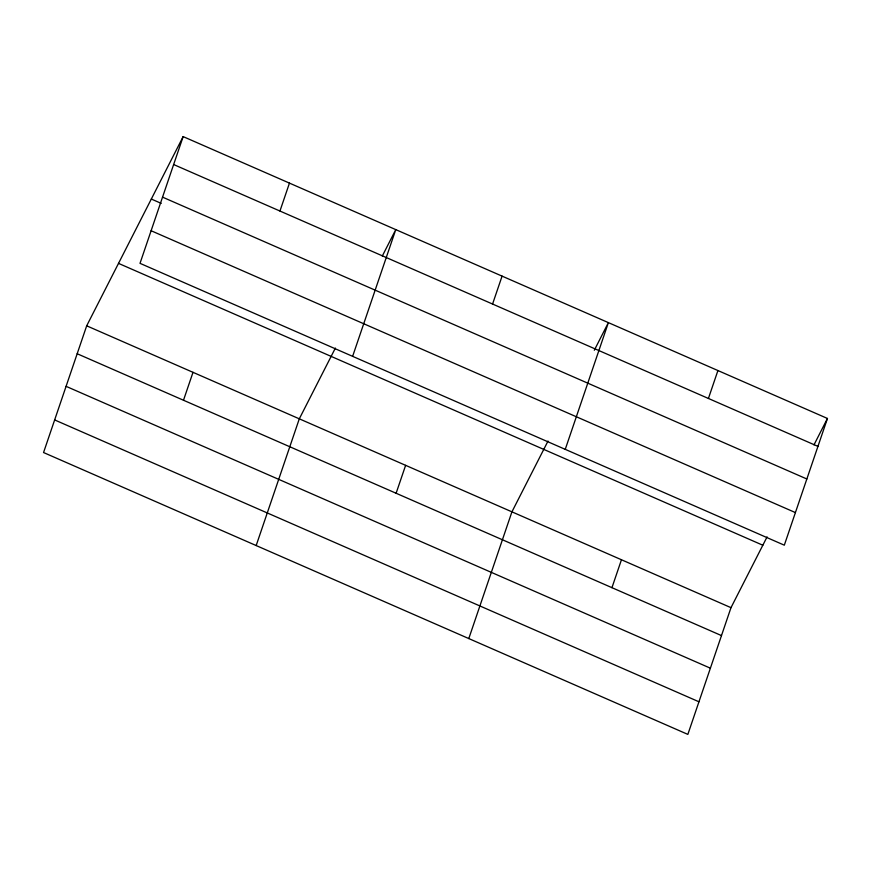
<?xml version="1.0" encoding="UTF-8"?>
<svg xmlns="http://www.w3.org/2000/svg" width="871" height="871" viewBox="0 0 871 871"><rect width="100%" height="100%" fill="white"/><g stroke="black" fill="none" stroke-linecap="round" stroke-linejoin="round"><path stroke-width="1.31" d="M183.15 136.605L140.013 263.336L784.314 545.181L827.45 418.461L183.15 136.605L86.686 325.819L43.55 452.539L687.85 734.395L730.987 607.664L767.079 536.884M183.498 400.246L193.003 372.32M279.95 211.032L289.455 183.117M256.172 545.551L299.308 418.82L335.389 348.052M352.624 356.348L395.772 229.617L382.304 256.03M396.12 493.247L405.625 465.332M492.572 304.044L502.077 276.129M468.794 638.563L511.93 511.832L548.011 441.064M565.246 449.36L608.383 322.629L594.305 350.251M611.954 587.675L621.458 559.748M708.417 398.472L717.922 370.545M813.982 444.874L827.45 418.461M173.645 164.532L817.945 446.377M162.539 197.14L806.84 478.985M151.314 199.045L161.211 203.368M151.108 230.728L795.408 512.584M118.521 263.38L762.822 545.224M86.686 325.819L730.987 607.664M77.181 353.735L721.482 635.59M66.087 386.343L710.388 668.188M54.655 419.931L698.956 701.786"/></g></svg>
